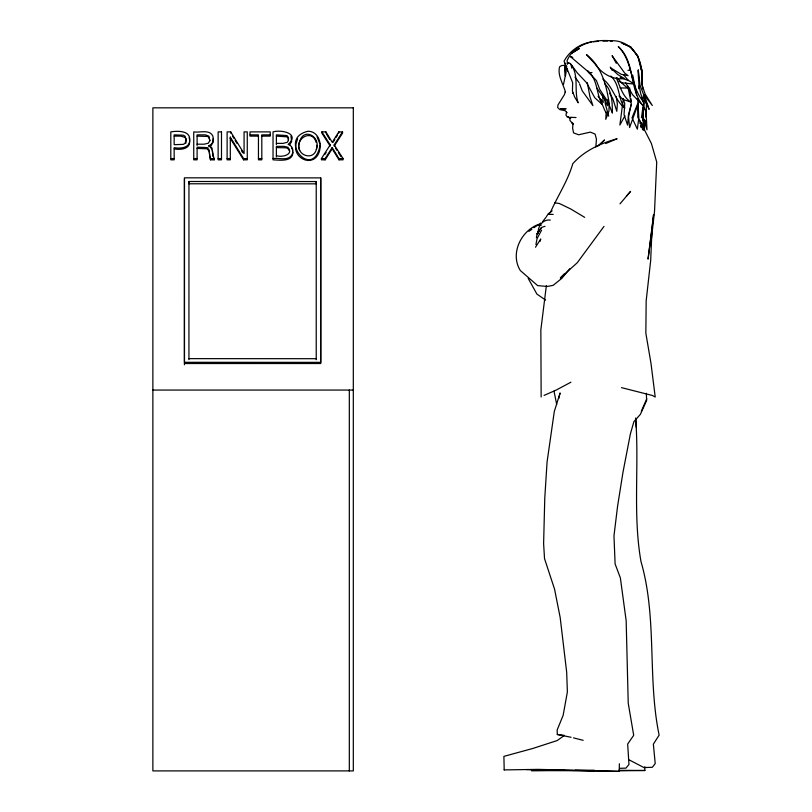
<?xml version="1.0" encoding="UTF-8"?>
<svg xmlns="http://www.w3.org/2000/svg" width="812" height="812" viewBox="0 0 812 812"><rect width="100%" height="100%" fill="white"/><g stroke="black" fill="none" stroke-linecap="round" stroke-linejoin="round"><path stroke-width="1.22" d="M184.436 364.791L184.446 178.681M188.952 181.492L188.942 183.776L316.233 183.837L316.233 181.553L188.952 181.492L188.942 359.655M320.74 178.681L320.74 363.522L184.446 363.522M607.498 99.774L607.396 105.651L604.615 99.094L596.647 87.777M637.978 103.489L637.724 117.111L643.419 127.616L642.83 117.029L643.865 103.266L641.713 97.724M526.612 769.583L619.221 771.37L619.373 763.787M609.132 104.21L608.949 111.173L605.762 119.323L606.168 112.279M641.876 127.565L641.947 125.028M645.743 117.08L646.585 103.114M189.632 139.776C190.343 148.17 180.041 148.769 174.164 147.662L174.164 159.832L170.804 159.832L170.804 131.889C177.584 130.732 191.287 130.367 189.632 141.024C190.343 149.408 180.041 150.017 174.164 148.911M295.994 144.698C292.949 156.554 309.037 166.379 317.035 156.208C323.277 147.936 320.202 131.219 307.971 131.25C276.456 138.659 313.27 181.634 320.07 145.236M641.145 122.45L640.81 127.169L641.815 123.668M623.332 98.709L619.881 125.007L624.935 115.771M595.846 147.053L596.444 139.156L595.084 134.081L590.314 132.123L578.651 134.772L573.566 132.894L572.622 128.164L572.988 123.394L571.922 122.764L573.16 124.104L569.922 120.44L569.994 117.841M644.85 120.156L643.916 130.153L645.154 122.044M650.828 239.652L651.102 237.185M651.63 232.262L653.589 214.571L648.047 259.16L652.036 228.578L650.676 260.54L646.169 300.846L645.855 333.245L650.97 363.248L655.213 397.058L652.452 395.495L621.484 387.639M643.155 109.914L643.439 107.397M316.71 145.236C317.553 162.603 293.68 156.777 299.719 141.258C304.165 126.875 321.166 137.126 316.345 149.469M538.295 232.963C537.493 226.183 543.198 218.996 550.323 220.072M546.364 285.651L540.853 329.824L541.147 396.997M650.767 244.635L654.533 211.262L656.725 162.014L651.386 143.47L644.251 129.453M641.48 117.72L643.145 105.702M185.938 143.135L185.938 138.913L184.943 137.37L180.751 136.122L174.164 136.122M643.043 129.808L644.657 120.277M292.929 152.169C292.756 162.298 279.45 160.096 273.035 159.832L273.035 131.889C281.175 129.392 300.562 133.432 288.108 144.414C292.685 145.419 294.106 151.306 291.812 155.072C287.742 161.233 278.932 157.599 273.035 158.584M536.387 237.703L537.087 234.079L539.026 230.344M535.92 244.554L537.057 238.698L541.604 230.111M566.147 71.882L563.528 84.326M643.124 129.849L645.083 120.46M642.282 128.996L644.342 119.516M296.055 143.805L297.578 138.842M639.897 123.394L640.424 121.11M558.757 398.55L560.097 392.937L554.291 411.552L547.075 461.967L544.771 498.213L543.614 543.614L544.527 558.626L554.545 589.096L560.178 617.516L566.674 672.184L567.375 691.936L563.142 715.331L557.133 730.069L557.326 734.495L571.09 737.286M565.172 91.786L564.523 94.476L557.966 104.981L557.682 107.519L559.823 109.59L565.345 110.757L566.928 112.746L566.593 112.147L565.934 115.03L567.334 117.09L570.065 118.044L568.126 116.583M540.122 241.357L540.731 238.982L535.494 247.234M631.31 104.616L628.498 114.512L627.564 125.068L624.063 114.675L624.753 103.53L623.2 99.054M642.82 120.156L643.49 117.821M637.501 104.261L632.03 117.791L637.359 129.169L638.831 117.77L637.958 103.124M641.328 411.278L646.738 398.783M550.292 212.744C557.428 196.24 567.761 181.177 572.754 163.77C584.356 150.646 600.535 143.389 617.11 138.74L605.722 143.531M546.567 216.357L548.415 213.668L552.13 210.887M538.671 231.318L537.087 234.079L541.624 227.401L545.004 226.325M542.721 221.544L546.121 217.098M538.965 230.902L537.351 233.592L540.954 228.06M342.552 131.889L334.199 144.861L334.199 146.109L342.552 133.127L342.552 131.889L338.797 131.889L332.22 142.323L325.916 131.889L321.877 131.889L321.877 133.127L330.2 146.109L330.2 144.861L321.877 131.889M332.879 142.516L334.848 139.39M336.168 137.299L337.487 135.218M330.2 144.861L321.42 158.584L321.42 159.832L325.176 159.832L325.176 158.584L332.179 147.551L338.98 158.584L338.98 159.832L343.08 159.832L343.08 158.584L334.199 144.861M325.176 159.832L332.179 148.799L332.179 147.551M324.8 154.554L326.15 152.443M603.996 226.386L577.271 262.723L560.341 278.008L564.533 273.573M620.013 203.842L630.599 191.348L626.407 196.21M569.77 268.752L561.762 278.414L553.084 285.377L547.136 286.474L537.635 285.601L520.319 270.528C510.23 254.369 520.188 232.405 536.752 225.117L541.218 225.218M289.711 144.709L291.62 141.664L290.99 136.274M210.917 145.927L213.059 142.404L213.191 138.578M598.911 145.51L604.564 139.979L597.348 146.495M528.896 231.359L531.89 229.177M533.89 227.725L540.67 223.077M564.157 735.56L557.245 740.534L532.692 748.502L503.897 756.368L504.191 769.918M570.917 382.208L556.027 390.146L544.06 395.414M569.902 118.278L571.272 117.578M589.39 73.364L591.989 72.441M576.043 117.537L570.359 117.293M572.47 93.289L573.201 93.167M644.85 766.711L644.86 770.497L618.906 770.821M591.136 41.991C579.961 43.706 569.313 51.146 564.056 61.245L572.653 82.702L572.45 91.005L574.591 96.902L578.164 102.809C573.566 89.817 579.778 74.988 570.207 63.437L567.852 63.042L569.516 63.509M593.491 41.777L598.2 41.331M602.869 41.047L607.67 40.996M620.145 768.304L625.93 768.132L628.975 764.488L627.666 744.066L633.695 735.296L628.224 703.141L626.164 620.744L620.368 577.89L615.11 563.944L613.973 535.818L617.587 506.18L622.956 472.391L630.356 434.014L633.898 421.641L640.414 414.313L646.646 400.438L646.342 393.262M504.1 769.908L538.183 769.38L619.221 771.37M627.96 70.329L629.879 70.319M564.147 770.182L531.352 770.608L594.069 770.761M230.699 131.889L227.116 131.889L227.116 159.832L230.303 159.832L230.303 137.157L243.58 158.584L243.58 159.832L247.264 159.832L247.264 131.889L244.077 131.889L244.077 153.58L230.699 131.889L230.699 133.127M250.025 134.873L258.449 134.873L258.449 159.832L261.809 159.832L261.809 134.873L270.234 134.873M197.103 136.122L207.496 136.436L208.887 137.39L209.953 140.679M258.449 136.122L250.025 136.122L250.025 131.889L270.234 131.889L270.234 136.122L261.809 136.122M276.395 136.122L286.91 136.832L288.077 138.101L288.504 140.344M230.303 138.405L243.58 159.832M276.395 143.369L283.124 143.369L287.245 142.303C288.94 140.496 289.021 137.126 286.91 135.584L276.395 134.873L276.395 144.607M197.103 144.191L204.116 144.191L208.197 143.277L209.831 140.76L208.887 136.152L205.456 134.873L197.103 134.873L197.103 145.429M276.395 147.601L286.128 147.804L287.884 148.515L289.448 150.859M197.103 148.423L207.293 148.819L209.171 151.397L209.74 155.234M276.395 155.6C281.825 157.741 294.33 154.666 287.884 147.276L284.078 146.363L276.395 146.363L276.395 156.838M170.804 158.584L174.164 158.584M193.743 158.584L197.103 158.584M209.973 157.467L210.45 158.584L214.195 158.584L214.195 159.832L210.45 159.832L209.811 155.874M218.134 158.584L221.493 158.584M227.116 158.584L230.303 158.584M243.58 158.584L247.264 158.584M258.449 158.584L261.809 158.584M321.42 158.584L325.176 158.584M338.98 158.584L343.08 158.584M188.952 358.64L316.233 358.701M152.869 390.064L353.311 390.064M575.312 770.182L594.293 770.223M618.653 770.314L644.86 770.497M548.973 214.378L553.185 214.409M620.063 87.94L627.534 88.021L622.002 83.291L617.12 77.739M548.415 213.668L549.115 213.739M557.326 734.495L564.208 735.347M554.89 202.817L559.397 203.518L570.592 208.907L584.66 217.342M573.505 737.885L583.168 740.311M567.598 62.889L569.435 63.458M572.785 57.347L570.45 56.617L586.761 70.492L596.404 80.571L599.753 89.401L609.284 104.017C606.534 85.778 601.875 66.574 586.518 54.658L594.881 63.762A31.932 26.39 59.4 0 0 624.398 78.551L617.81 74.592L610.665 67.853L621.281 74.328L628.112 75.638L624.804 73.192L612.086 55.673L616.308 63.316M620.256 77.404L628.315 80.561L623.474 74.531M623.251 43.797L630.599 46.852L637.968 56.464L641.307 70.187C640.891 53.988 626.905 39.24 610.34 40.844L612.238 40.976C595.257 38.946 574.297 43.391 567.081 60.707L567.476 64.331M208.928 145.724L211.81 147.723L212.815 154.442M621.302 42.924L630.599 46.852L637.927 56.272L641.906 69.923L642.089 84.621L643.033 89.198M618.683 81.291L622.154 82.814L634.355 84.123L626.387 79.069M566.796 66.29L564.919 65.396L561.66 65.518L559.59 66.807C557.296 75.678 563.396 83.941 565.507 92.324M629.391 760.002L643.957 767.563L652.341 767.289L655.213 763.574L653.356 744.157L659.131 735.124C647.255 677.908 657.415 618.105 640.972 561.498C632.67 514.067 639.348 465.783 635.634 418.018M565.822 63.833L564.573 62.981L565.284 64.27M545.613 300.085L536.915 294.086L528.176 278.364M618.988 95.958L623.464 99.571L630.477 101.926C622.55 96.273 620.023 86.336 616.308 77.82M645.976 103.388L647.661 105.022M604.818 83.788C612.552 91.218 612.197 103.083 612.38 113.091L607.782 101.601M602.859 79.069C613.233 86.569 614.877 100.526 624.804 108.118C617.82 98.546 620.114 84.468 610.817 76.074M210.714 147.713L211.81 148.972M565.172 75.79L564.898 66.249L567.243 69.061M574.997 77.11L579.057 82.641M587.929 70.847C597.916 79.799 596.221 93.37 601.905 104.18L594.79 97.765L586.457 82.58L577.373 72.989L571.029 64.392L571.749 68.127M335.569 148.22L336.929 150.332M338.299 152.443L341.03 156.665M317.035 136.761L319.887 143.805M332.179 148.799L338.98 159.832M232.597 136.223L233.866 138.284M235.135 140.344L237.033 143.44M241.468 150.656L242.737 152.717M609.477 93.126L612.766 98.546L616.805 111.295L617.364 104.058L616.247 96.425M326.546 134.173L329.692 139.39M610.269 67.091L612.136 70.309M598.058 96.252L603.265 102.424L602.423 94.375M214.195 158.584L212.998 155.183M213.404 158.279L214.195 159.832M564.726 66.168L567.263 71.243M291.681 147.977L292.614 149.885M625.707 82.834L632.528 94.669L642.576 105.154C628.721 87.808 635.461 61.935 618.267 46.588C633.614 61.783 629.716 86.61 643.936 102.241L640.932 94.436L638.953 85.189L638.313 70.36L639.968 85.057L643.49 94.212L652.31 105.479L645.124 94.009L641.937 84.631L641.906 69.923M643.622 96.222L649.103 109.366L644.221 94.923M642.505 99.937L643.865 103.266L643.145 117.111L646.991 129.819L645.946 109.041M579.514 83.819L582.275 90.903L592.912 105.601L589.938 96.729L587.32 82.672M643.378 96.405L645.489 102.079M316.213 142.496C312.356 128.316 294.34 138.416 299.719 150.464M643.398 95.197L645.53 102.068M627.635 85.585L631.279 103.398L628.549 116.969L629.594 127.565L638.293 103.469L637.349 98.638M189.145 137.695L189.511 139.258M554.007 391.151L556.707 404.518M632.761 75.283L636.649 95.014M601.195 99.815L601.925 103.53L604.94 110.716L608.706 116.157L605.255 103.713L605.052 98.739M643.622 107.113L644.048 109.559M212.409 150.596L212.714 152.463M630.579 96.303L629.635 87.797M630.924 98.709L631.269 101.104M632.243 75.313L632.69 80.307M212.815 153.204L212.998 156.432M635.684 419.134L636.314 427.559M564.898 66.249L565.578 75.628M644.058 107.316L644.18 109.762M209.811 157.122L209.171 150.149L207.293 147.571L197.103 147.185L197.103 159.832L193.743 159.832L193.743 131.889C199.579 132.945 209.394 129.037 212.805 135.969C214.084 139.532 212.947 144.506 208.928 145.652L208.928 146.962M638.262 69.771L638.465 78.612M638.628 86.194L638.689 88.731M643.48 108.138L643.48 110.554M349.312 390.064L349.312 770.903M338.797 131.889L338.797 133.127M325.916 131.889L325.916 133.127M316.233 181.553L316.233 359.716M230.375 137.157L230.375 138.405M210.45 158.584L210.45 159.832M186.273 139.776L184.943 143.44L183.228 144.384L174.164 144.678L174.164 134.873L183.228 135.188L184.943 136.132L186.273 139.776M573.84 51.816L571.628 53.257L579.291 48.558L573.84 51.816M353.311 107.834L152.869 107.834L152.869 770.903L353.311 770.903L353.311 107.834M564.218 108.706L560.656 108.706L566.106 108.828L564.218 108.706M221.493 131.889L218.134 131.889L218.134 159.832L221.493 159.832L221.493 131.889M320.74 177.889L184.446 177.828L184.446 362.304L320.74 362.365L320.74 177.889"/></g></svg>
